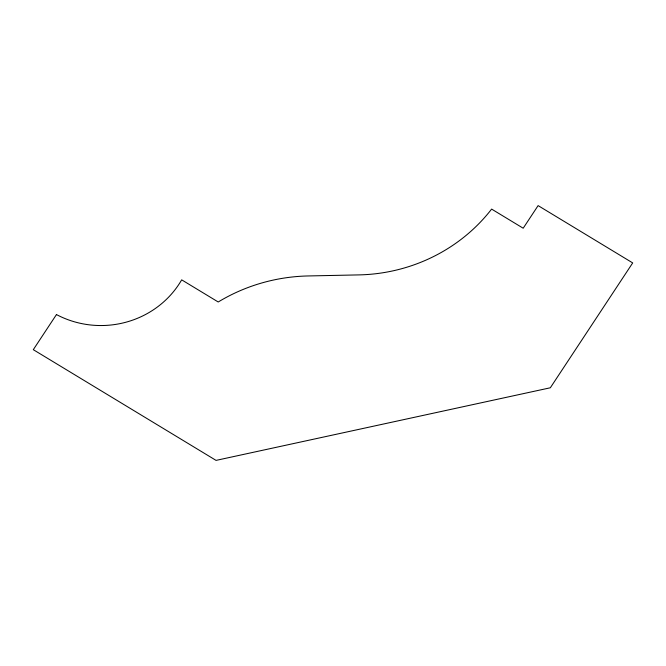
<?xml version="1.0" encoding="UTF-8"?>
<svg xmlns="http://www.w3.org/2000/svg" width="666" height="666" viewBox="0 0 666 666"><rect width="100%" height="100%" fill="white"/><g stroke="black" fill="none" stroke-linecap="round" stroke-linejoin="round"><path stroke-width="1" d="M56.46 314.56L33.3 349.675L216.05 460.389L550.332 387.779L632.7 262.912L538.111 205.611L523.193 228.222L491.616 209.091A169.605 162.704 -1.5 0 1 358.874 274.9L308.275 275.949A175.424 168.29 -1.5 0 0 218.223 301.989L181.676 279.845A92.116 88.362 -1.5 0 1 56.46 314.56"/></g></svg>
